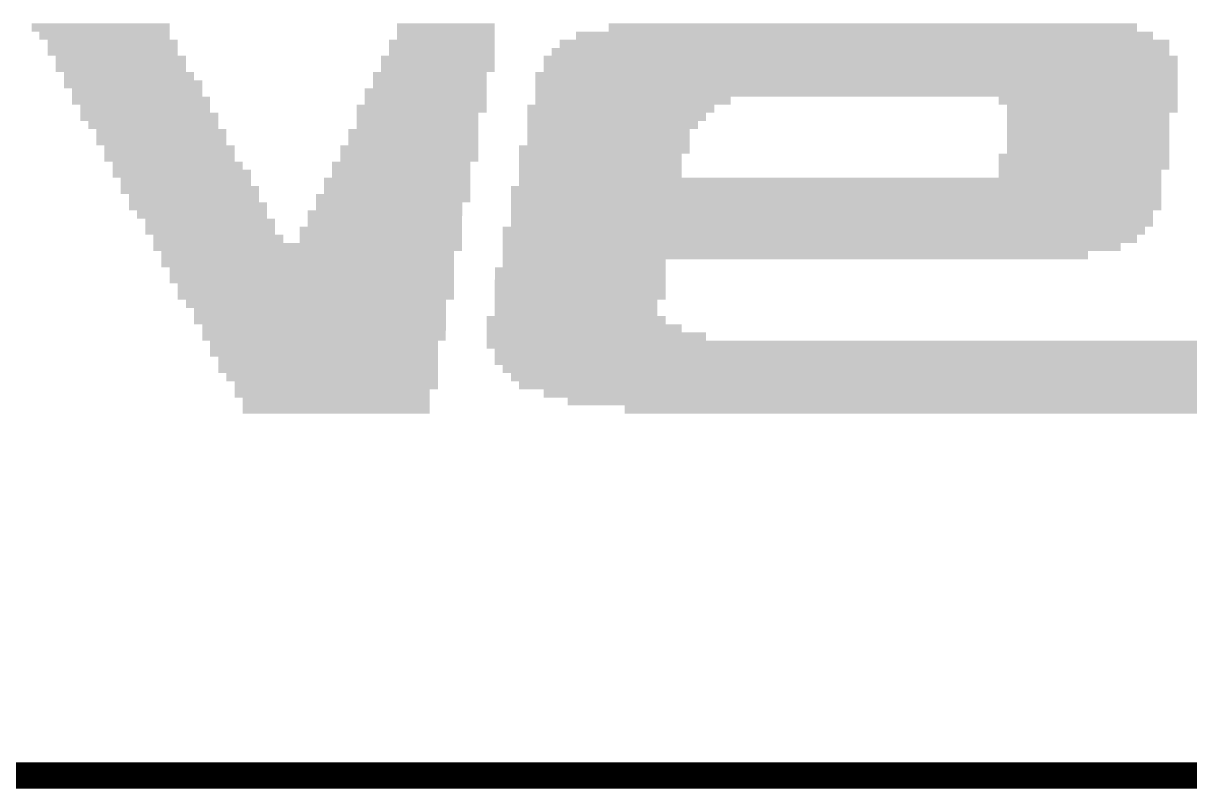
# Model space of a CAD drawing. Extents: x -2.6 to 72.5, y -0.1 to 95.
# Drawn here: x 14.761 to 19.189, y 89.95 to 92.854 of the extents above; entities that cross this region are included whole.
import ezdxf

# ---------------------------------------------------------------- set-up
doc = ezdxf.new("R2010")
doc.units = 0
doc.layers.add('02_ASSY1_GBR', color=6, linetype='CONTINUOUS')

msp = doc.modelspace()

# ---------------------------------------------------------------- linework, layer by layer
at = {"layer": '02_ASSY1_GBR', "const_width": 0.1}
msp.add_lwpolyline([(22.5, 95), (-2.5, 95), (-2.5, 90), (22.5, 90)], dxfattribs=at)
at = {"layer": '02_ASSY1_GBR'}
for points in [[(14.79199, 92.854), (14.79199, 92.854128), (15.285148, 92.854), (15.28502, 92.854128)], [(14.79199, 92.85398), (14.79199, 92.854), (15.315946, 92.85398), (15.285148, 92.854)], [(14.791992, 92.853926), (14.79199, 92.85398), (15.316, 92.853926), (15.315946, 92.85398)], [(14.792, 92.823074), (14.791992, 92.853926), (15.31601, 92.823074), (15.316, 92.853926)], [(14.792054, 92.82302), (14.792, 92.823074), (15.316012, 92.82302), (15.31601, 92.823074)], [(14.821852, 92.823), (14.792054, 92.82302), (15.316012, 92.823), (15.316012, 92.82302)], [(14.82198, 92.822872), (14.821852, 92.823), (15.316012, 92.822872), (15.316012, 92.823)], [(14.822, 92.792128), (14.82198, 92.822872), (15.31602, 92.792128), (15.316012, 92.822872)], [(16.18, 92.792148), (16.180018, 92.853852), (16.550992, 92.792148), (16.551, 92.853852)], [(16.180018, 92.853852), (16.18002, 92.853946), (16.551, 92.853852), (16.551094, 92.853946)], [(16.18002, 92.853946), (16.180054, 92.85398), (16.551094, 92.853946), (16.551128, 92.85398)], [(16.180054, 92.85398), (16.180074, 92.854), (16.551128, 92.85398), (16.580926, 92.854)], [(16.180074, 92.854), (16.210872, 92.85402), (16.580926, 92.854), (16.580946, 92.85402)], [(16.859, 92.792148), (16.859018, 92.822926), (19.05002, 92.792148), (19.05, 92.822926)], [(16.859018, 92.822926), (16.85902, 92.822946), (19.05, 92.822926), (19.04998, 92.822946)], [(16.85902, 92.822946), (16.859054, 92.82298), (19.04998, 92.822946), (19.049946, 92.82298)], [(16.859054, 92.82298), (16.859074, 92.823), (19.049946, 92.82298), (18.989148, 92.823)], [(16.859074, 92.823), (16.982872, 92.82302), (18.989148, 92.823), (18.989128, 92.82302)], [(16.982872, 92.82302), (16.98298, 92.823128), (18.989128, 92.82302), (18.98902, 92.823128)], [(16.98298, 92.823128), (16.983, 92.823148), (18.98902, 92.823128), (18.98902, 92.823148)], [(16.983, 92.823148), (16.983018, 92.853926), (18.98902, 92.823148), (18.989, 92.853926)], [(16.983018, 92.853926), (16.98302, 92.853946), (18.989, 92.853926), (18.98898, 92.853946)], [(16.98302, 92.853946), (16.983054, 92.85398), (18.98898, 92.853946), (18.988946, 92.85398)], [(16.983054, 92.85398), (16.983074, 92.854), (18.988946, 92.85398), (16.983074, 92.854)], [(14.822, 92.792074), (14.822, 92.792128), (15.316074, 92.792074), (15.31602, 92.792128)], [(14.822054, 92.79202), (14.822, 92.792074), (15.316128, 92.79202), (15.316074, 92.792074)], [(14.852852, 92.792), (14.822054, 92.79202), (15.316148, 92.792), (15.316128, 92.79202)], [(14.852872, 92.79198), (14.852852, 92.792), (15.346946, 92.79198), (15.316148, 92.792)], [(14.852926, 92.791926), (14.852872, 92.79198), (15.347, 92.791926), (15.346946, 92.79198)], [(14.85298, 92.791872), (14.852926, 92.791926), (15.347002, 92.791872), (15.347, 92.791926)], [(14.853, 92.731128), (14.85298, 92.791872), (15.34702, 92.731128), (15.347002, 92.791872)], [(16.149, 92.731148), (16.14902, 92.791946), (16.550986, 92.731148), (16.550992, 92.791946)], [(16.14902, 92.791946), (16.149074, 92.792), (16.550992, 92.791946), (16.550992, 92.792)], [(16.149074, 92.792), (16.179872, 92.79202), (16.550992, 92.792), (16.550992, 92.79202)], [(16.179872, 92.79202), (16.18, 92.792148), (16.550992, 92.79202), (16.550992, 92.792148)], [(16.797, 92.761148), (16.797018, 92.791926), (19.112012, 92.761148), (19.112, 92.791926)], [(16.797018, 92.791926), (16.79702, 92.791946), (19.112, 92.791926), (19.11198, 92.791946)], [(16.79702, 92.791946), (16.797054, 92.79198), (19.11198, 92.791946), (19.111946, 92.79198)], [(16.797054, 92.79198), (16.797074, 92.792), (19.111946, 92.79198), (19.050148, 92.792)], [(16.797074, 92.792), (16.858872, 92.79202), (19.050148, 92.792), (19.050128, 92.79202)], [(16.858872, 92.79202), (16.85898, 92.792128), (19.050128, 92.79202), (19.05002, 92.792128)], [(16.85898, 92.792128), (16.859, 92.792148), (19.05002, 92.792128), (19.05002, 92.792148)], [(14.853, 92.731074), (14.853, 92.731128), (15.347074, 92.731074), (15.34702, 92.731128)], [(14.853054, 92.73102), (14.853, 92.731074), (15.347128, 92.73102), (15.347074, 92.731074)], [(14.883852, 92.731), (14.853054, 92.73102), (15.347148, 92.731), (15.347128, 92.73102)], [(14.883872, 92.73098), (14.883852, 92.731), (15.377946, 92.73098), (15.347148, 92.731)], [(14.883926, 92.730926), (14.883872, 92.73098), (15.378, 92.730926), (15.377946, 92.73098)], [(14.88398, 92.730872), (14.883926, 92.730926), (15.378002, 92.730872), (15.378, 92.730926)], [(14.884, 92.669128), (14.88398, 92.730872), (15.37802, 92.669128), (15.378002, 92.730872)], [(16.119, 92.669148), (16.11902, 92.730946), (16.55098, 92.669148), (16.550986, 92.730946)], [(16.11902, 92.730946), (16.119074, 92.731), (16.550986, 92.730946), (16.550986, 92.731)], [(16.119074, 92.731), (16.148872, 92.73102), (16.550986, 92.731), (16.550986, 92.73102)], [(16.148872, 92.73102), (16.149, 92.731148), (16.550986, 92.73102), (16.550986, 92.731148)], [(16.736, 92.669148), (16.736018, 92.730926), (19.142994, 92.669148), (19.143, 92.730926)], [(16.736018, 92.730926), (16.73602, 92.730946), (19.143, 92.730926), (19.14298, 92.730946)], [(16.73602, 92.730946), (16.736054, 92.73098), (19.14298, 92.730946), (19.142946, 92.73098)], [(16.736054, 92.73098), (16.736074, 92.731), (19.142946, 92.73098), (19.112148, 92.731)], [(16.736074, 92.731), (16.766872, 92.73102), (19.112148, 92.731), (19.112128, 92.73102)], [(16.766872, 92.73102), (16.76698, 92.731128), (19.112128, 92.73102), (19.11202, 92.731128)], [(16.76698, 92.731128), (16.767, 92.731148), (19.11202, 92.731128), (19.11202, 92.731148)], [(16.767, 92.731148), (16.76702, 92.760946), (19.11202, 92.731148), (19.112012, 92.760946)], [(16.76702, 92.760946), (16.767074, 92.761), (19.112012, 92.760946), (19.112012, 92.761)], [(16.767074, 92.761), (16.796872, 92.76102), (19.112012, 92.761), (19.112012, 92.76102)], [(16.796872, 92.76102), (16.797, 92.761148), (19.112012, 92.76102), (19.112012, 92.761148)], [(14.884, 92.669074), (14.884, 92.669128), (15.378074, 92.669074), (15.37802, 92.669128)], [(14.884054, 92.66902), (14.884, 92.669074), (15.378128, 92.66902), (15.378074, 92.669074)], [(14.914852, 92.669), (14.884054, 92.66902), (15.378148, 92.669), (15.378128, 92.66902)], [(14.914872, 92.66898), (14.914852, 92.669), (15.408946, 92.66898), (15.378148, 92.669)], [(14.914926, 92.668926), (14.914872, 92.66898), (15.409, 92.668926), (15.408946, 92.66898)], [(14.91498, 92.668872), (14.914926, 92.668926), (15.409002, 92.668872), (15.409, 92.668926)], [(14.91499, 92.638128), (14.91498, 92.668872), (15.40902, 92.638128), (15.409002, 92.668872)], [(14.91499, 92.638), (14.91499, 92.638128), (15.409148, 92.638), (15.40902, 92.638128)], [(14.91499, 92.63798), (14.91499, 92.638), (15.439946, 92.63798), (15.409148, 92.638)], [(14.914992, 92.637926), (14.91499, 92.63798), (15.44, 92.637926), (15.439946, 92.63798)], [(14.915, 92.607074), (14.914992, 92.637926), (15.43999, 92.607074), (15.44, 92.637926)], [(16.088, 92.607148), (16.088018, 92.668852), (16.51999, 92.607148), (16.52, 92.668852)], [(16.088018, 92.668852), (16.08802, 92.668946), (16.52, 92.668852), (16.520094, 92.668946)], [(16.08802, 92.668946), (16.088054, 92.66898), (16.520094, 92.668946), (16.520128, 92.66898)], [(16.088054, 92.66898), (16.088074, 92.669), (16.520128, 92.66898), (16.550926, 92.669)], [(16.088074, 92.669), (16.118872, 92.66902), (16.550926, 92.669), (16.550946, 92.66902)], [(16.118872, 92.66902), (16.118906, 92.669054), (16.550946, 92.66902), (16.55098, 92.669054)], [(16.118906, 92.669054), (16.119, 92.669148), (16.55098, 92.669054), (16.55098, 92.669148)], [(16.705004, 92.576), (16.70502, 92.668946), (19.142984, 92.576), (19.142994, 92.668946)], [(16.70502, 92.668946), (16.705074, 92.669), (19.142994, 92.668946), (19.142994, 92.669)], [(16.705074, 92.669), (16.735872, 92.66902), (19.142994, 92.669), (19.142994, 92.66902)], [(16.735872, 92.66902), (16.736, 92.669148), (19.142994, 92.66902), (19.142994, 92.669148)], [(14.915054, 92.60702), (14.915, 92.607074), (15.439988, 92.60702), (15.43999, 92.607074)], [(14.945852, 92.607), (14.915054, 92.60702), (15.439988, 92.607), (15.439988, 92.60702)], [(14.94598, 92.606872), (14.945852, 92.607), (15.439988, 92.606872), (15.439988, 92.607)], [(14.946, 92.576128), (14.94598, 92.606872), (15.43998, 92.576128), (15.439988, 92.606872)], [(16.057, 92.545148), (16.05702, 92.606946), (16.519982, 92.545148), (16.51999, 92.606946)], [(16.05702, 92.606946), (16.057074, 92.607), (16.51999, 92.606946), (16.51999, 92.607)], [(16.057074, 92.607), (16.087872, 92.60702), (16.51999, 92.607), (16.51999, 92.60702)], [(16.087872, 92.60702), (16.088, 92.607148), (16.51999, 92.60702), (16.51999, 92.607148)], [(14.946, 92.57602), (14.946, 92.576128), (15.440088, 92.57602), (15.43998, 92.576128)], [(14.946, 92.576), (14.946, 92.57602), (15.440108, 92.576), (15.440088, 92.57602)], [(14.946, 92.57598), (14.946, 92.576), (15.469946, 92.57598), (15.440108, 92.576)], [(14.946, 92.575926), (14.946, 92.57598), (15.47, 92.575926), (15.469946, 92.57598)], [(14.946, 92.545074), (14.946, 92.575926), (15.470012, 92.545074), (15.47, 92.575926)], [(16.705, 92.545148), (16.705004, 92.575852), (17.44598, 92.545148), (17.446, 92.575852)], [(16.705004, 92.57598), (16.705004, 92.576), (17.446128, 92.57598), (18.463852, 92.576)], [(16.705004, 92.575852), (16.705004, 92.57598), (17.446, 92.575852), (17.446128, 92.57598)], [(18.46398, 92.575872), (18.463852, 92.576), (19.142984, 92.575872), (19.142984, 92.576)], [(18.464, 92.545074), (18.46398, 92.575872), (19.142982, 92.545074), (19.142984, 92.575872)], [(14.946054, 92.54502), (14.946, 92.545074), (15.470012, 92.54502), (15.470012, 92.545074)], [(14.976852, 92.545), (14.946054, 92.54502), (15.470012, 92.545), (15.470012, 92.54502)], [(14.97698, 92.544872), (14.976852, 92.545), (15.470012, 92.544872), (15.470012, 92.545)], [(14.97699, 92.515128), (14.97698, 92.544872), (15.47002, 92.515128), (15.470012, 92.544872)], [(14.97699, 92.515), (14.97699, 92.515128), (15.470148, 92.515), (15.47002, 92.515128)], [(14.97699, 92.51498), (14.97699, 92.515), (15.500946, 92.51498), (15.470148, 92.515)], [(14.97699, 92.514926), (14.97699, 92.51498), (15.501, 92.514926), (15.500946, 92.51498)], [(14.977, 92.484074), (14.97699, 92.514926), (15.50101, 92.484074), (15.501, 92.514926)], [(16.026, 92.453148), (16.026012, 92.514852), (16.488992, 92.453148), (16.489, 92.514852)], [(16.026012, 92.515054), (16.02602, 92.544946), (16.51998, 92.515054), (16.519982, 92.544946)], [(16.026012, 92.515), (16.026012, 92.515054), (16.519926, 92.515), (16.51998, 92.515054)], [(16.026012, 92.51498), (16.026012, 92.515), (16.489128, 92.51498), (16.519926, 92.515)], [(16.026012, 92.514852), (16.026012, 92.51498), (16.489, 92.514852), (16.489128, 92.51498)], [(16.02602, 92.544946), (16.026074, 92.545), (16.519982, 92.544946), (16.519982, 92.545)], [(16.026074, 92.545), (16.056872, 92.54502), (16.519982, 92.545), (16.519982, 92.54502)], [(16.056872, 92.54502), (16.057, 92.545148), (16.519982, 92.54502), (16.519982, 92.545148)], [(16.674012, 92.484054), (16.674016, 92.514852), (17.35298, 92.484054), (17.353, 92.514852)], [(16.674016, 92.515054), (16.674018, 92.544852), (17.38398, 92.515054), (17.384, 92.544852)], [(16.674016, 92.515), (16.674016, 92.515054), (17.383926, 92.515), (17.38398, 92.515054)], [(16.674016, 92.51498), (16.674016, 92.515), (17.353128, 92.51498), (17.383926, 92.515)], [(16.674016, 92.514852), (16.674016, 92.51498), (17.353, 92.514852), (17.353128, 92.51498)], [(16.674018, 92.544852), (16.67402, 92.544946), (17.384, 92.544852), (17.384094, 92.544946)], [(16.67402, 92.544946), (16.674054, 92.54498), (17.384094, 92.544946), (17.384128, 92.54498)], [(16.674054, 92.54498), (16.674074, 92.545), (17.384128, 92.54498), (17.445926, 92.545)], [(16.674074, 92.545), (16.704872, 92.54502), (17.445926, 92.545), (17.445946, 92.54502)], [(16.704872, 92.54502), (16.704906, 92.545054), (17.445946, 92.54502), (17.44598, 92.545054)], [(16.704906, 92.545054), (16.705, 92.545148), (17.44598, 92.545054), (17.44598, 92.545148)], [(18.464054, 92.54502), (18.464, 92.545074), (19.142982, 92.54502), (19.142982, 92.545074)], [(18.494852, 92.545), (18.464054, 92.54502), (19.142982, 92.545), (19.142982, 92.54502)], [(18.49498, 92.544872), (18.494852, 92.545), (19.142982, 92.544872), (19.142982, 92.545)], [(18.494984, 92.515054), (18.49498, 92.544872), (19.14298, 92.515054), (19.142982, 92.544872)], [(18.494984, 92.515), (18.494984, 92.515054), (19.142926, 92.515), (19.14298, 92.515054)], [(18.494984, 92.51498), (18.494984, 92.515), (19.112128, 92.51498), (19.142926, 92.515)], [(18.494984, 92.514852), (18.494984, 92.51498), (19.112, 92.514852), (19.112128, 92.51498)], [(18.495, 92.360148), (18.494984, 92.514852), (19.111984, 92.360148), (19.112, 92.514852)], [(14.977054, 92.48402), (14.977, 92.484074), (15.501012, 92.48402), (15.50101, 92.484074)], [(15.007852, 92.484), (14.977054, 92.48402), (15.501012, 92.484), (15.501012, 92.48402)], [(15.00798, 92.483872), (15.007852, 92.484), (15.501012, 92.483872), (15.501012, 92.484)], [(15.008, 92.453128), (15.00798, 92.483872), (15.50102, 92.453128), (15.501012, 92.483872)], [(16.674008, 92.453054), (16.674012, 92.483852), (17.32198, 92.453054), (17.322, 92.483852)], [(16.674012, 92.484), (16.674012, 92.484054), (17.352926, 92.484), (17.35298, 92.484054)], [(16.674012, 92.48398), (16.674012, 92.484), (17.322128, 92.48398), (17.352926, 92.484)], [(16.674012, 92.483852), (16.674012, 92.48398), (17.322, 92.483852), (17.322128, 92.48398)], [(15.008, 92.453074), (15.008, 92.453128), (15.501074, 92.453074), (15.50102, 92.453128)], [(15.008054, 92.45302), (15.008, 92.453074), (15.501128, 92.45302), (15.501074, 92.453074)], [(15.037852, 92.453), (15.008054, 92.45302), (15.501148, 92.453), (15.501128, 92.45302)], [(15.037872, 92.45298), (15.037852, 92.453), (15.531946, 92.45298), (15.501148, 92.453)], [(15.037926, 92.452926), (15.037872, 92.45298), (15.532, 92.452926), (15.531946, 92.45298)], [(15.03798, 92.452872), (15.037926, 92.452926), (15.532002, 92.452872), (15.532, 92.452926)], [(15.038, 92.391128), (15.03798, 92.452872), (15.53202, 92.391128), (15.532002, 92.452872)], [(15.995, 92.391148), (15.99502, 92.452946), (16.488986, 92.391148), (16.488992, 92.452946)], [(15.99502, 92.452946), (15.995074, 92.453), (16.488992, 92.452946), (16.488992, 92.453)], [(15.995074, 92.453), (16.025872, 92.45302), (16.488992, 92.453), (16.488992, 92.45302)], [(16.025872, 92.45302), (16.026, 92.453148), (16.488992, 92.45302), (16.488992, 92.453148)], [(16.674, 92.391148), (16.674008, 92.452852), (17.290986, 92.391148), (17.291, 92.452852)], [(16.674008, 92.453), (16.674008, 92.453054), (17.321926, 92.453), (17.32198, 92.453054)], [(16.674008, 92.45298), (16.674008, 92.453), (17.291128, 92.45298), (17.321926, 92.453)], [(16.674008, 92.452852), (16.674008, 92.45298), (17.291, 92.452852), (17.291128, 92.45298)], [(15.038, 92.391074), (15.038, 92.391128), (15.532074, 92.391074), (15.53202, 92.391128)], [(15.038054, 92.39102), (15.038, 92.391074), (15.532128, 92.39102), (15.532074, 92.391074)], [(15.068852, 92.391), (15.038054, 92.39102), (15.532148, 92.391), (15.532128, 92.39102)], [(15.068872, 92.39098), (15.068852, 92.391), (15.562946, 92.39098), (15.532148, 92.391)], [(15.068926, 92.390926), (15.068872, 92.39098), (15.563, 92.390926), (15.562946, 92.39098)], [(15.06898, 92.390872), (15.068926, 92.390926), (15.563002, 92.390872), (15.563, 92.390926)], [(15.069, 92.329128), (15.06898, 92.390872), (15.56302, 92.329128), (15.563002, 92.390872)], [(15.964, 92.329148), (15.96402, 92.390946), (16.48898, 92.329148), (16.488986, 92.390946)], [(15.96402, 92.390946), (15.964074, 92.391), (16.488986, 92.390946), (16.488986, 92.391)], [(15.964074, 92.391), (15.994872, 92.39102), (16.488986, 92.391), (16.488986, 92.39102)], [(15.994872, 92.39102), (15.995, 92.391148), (16.488986, 92.39102), (16.488986, 92.391148)], [(16.643014, 92.360054), (16.64302, 92.390946), (17.29098, 92.360054), (17.290986, 92.390946)], [(16.64302, 92.390946), (16.643074, 92.391), (17.290986, 92.390946), (17.290986, 92.391)], [(16.643074, 92.391), (16.673872, 92.39102), (17.290986, 92.391), (17.290986, 92.39102)], [(16.673872, 92.39102), (16.674, 92.391148), (17.290986, 92.39102), (17.290986, 92.391148)], [(15.069, 92.329074), (15.069, 92.329128), (15.563074, 92.329074), (15.56302, 92.329128)], [(15.069054, 92.32902), (15.069, 92.329074), (15.563128, 92.32902), (15.563074, 92.329074)], [(15.099852, 92.329), (15.069054, 92.32902), (15.563148, 92.329), (15.563128, 92.32902)], [(15.099872, 92.32898), (15.099852, 92.329), (15.593946, 92.32898), (15.563148, 92.329)], [(15.099926, 92.328926), (15.099872, 92.32898), (15.594, 92.328926), (15.593946, 92.32898)], [(15.09998, 92.328872), (15.099926, 92.328926), (15.594002, 92.328872), (15.594, 92.328926)], [(15.09999, 92.299128), (15.09998, 92.328872), (15.59402, 92.299128), (15.594002, 92.328872)], [(15.933, 92.268148), (15.933018, 92.328852), (16.457992, 92.268148), (16.458, 92.328852)], [(15.933018, 92.328852), (15.93302, 92.328946), (16.458, 92.328852), (16.458094, 92.328946)], [(15.93302, 92.328946), (15.933054, 92.32898), (16.458094, 92.328946), (16.458128, 92.32898)], [(15.933054, 92.32898), (15.933074, 92.329), (16.458128, 92.32898), (16.488926, 92.329)], [(15.933074, 92.329), (15.963872, 92.32902), (16.488926, 92.329), (16.488946, 92.32902)], [(15.963872, 92.32902), (15.963906, 92.329054), (16.488946, 92.32902), (16.48898, 92.329054)], [(15.963906, 92.329054), (15.964, 92.329148), (16.48898, 92.329054), (16.48898, 92.329148)], [(16.643004, 92.268128), (16.643014, 92.359852), (17.26002, 92.268128), (17.26, 92.359852)], [(16.643014, 92.36), (16.643014, 92.360054), (17.290926, 92.36), (17.29098, 92.360054)], [(16.643014, 92.35998), (16.643014, 92.36), (17.260128, 92.35998), (17.290926, 92.36)], [(16.643014, 92.359852), (16.643014, 92.35998), (17.26, 92.359852), (17.260128, 92.35998)], [(18.464006, 92.299054), (18.46402, 92.359946), (19.11198, 92.299054), (19.111984, 92.359946)], [(18.46402, 92.359946), (18.464074, 92.36), (19.111984, 92.359946), (19.111984, 92.36)], [(18.464074, 92.36), (18.494872, 92.36002), (19.111984, 92.36), (19.111984, 92.36002)], [(18.494872, 92.36002), (18.495, 92.360148), (19.111984, 92.36002), (19.111984, 92.360148)], [(15.09999, 92.299), (15.09999, 92.299128), (15.594148, 92.299), (15.59402, 92.299128)], [(15.09999, 92.29898), (15.09999, 92.299), (15.624946, 92.29898), (15.594148, 92.299)], [(15.09999, 92.298926), (15.09999, 92.29898), (15.625, 92.298926), (15.624946, 92.29898)], [(15.1, 92.268074), (15.09999, 92.298926), (15.62501, 92.268074), (15.625, 92.298926)], [(18.464, 92.268128), (18.464006, 92.298852), (19.08098, 92.268128), (19.081, 92.298852)], [(18.464006, 92.299), (18.464006, 92.299054), (19.111926, 92.299), (19.11198, 92.299054)], [(18.464006, 92.29898), (18.464006, 92.299), (19.081128, 92.29898), (19.111926, 92.299)], [(18.464006, 92.298852), (18.464006, 92.29898), (19.081, 92.298852), (19.081128, 92.29898)], [(15.100054, 92.26802), (15.1, 92.268074), (15.625012, 92.26802), (15.62501, 92.268074)], [(15.130852, 92.268), (15.100054, 92.26802), (15.625012, 92.268), (15.625012, 92.26802)], [(15.13098, 92.267872), (15.130852, 92.268), (15.625012, 92.267872), (15.625012, 92.268)], [(15.13099, 92.237128), (15.13098, 92.267872), (15.62502, 92.237128), (15.625012, 92.267872)], [(15.902, 92.206148), (15.90202, 92.267946), (16.457984, 92.206148), (16.457992, 92.267946)], [(15.90202, 92.267946), (15.902074, 92.268), (16.457992, 92.267946), (16.457992, 92.268)], [(15.902074, 92.268), (15.932872, 92.26802), (16.457992, 92.268), (16.457992, 92.26802)], [(15.932872, 92.26802), (15.933, 92.268148), (16.457992, 92.26802), (16.457992, 92.268148)], [(16.643, 92.237148), (16.643004, 92.26798), (19.08098, 92.237148), (19.08098, 92.26798)], [(16.643004, 92.268), (16.643004, 92.268128), (17.260148, 92.268), (17.26002, 92.268128)], [(16.643004, 92.26798), (16.643004, 92.268), (19.08098, 92.26798), (19.08098, 92.268)], [(18.463872, 92.268), (18.464, 92.268128), (19.08098, 92.268), (19.08098, 92.268128)], [(15.13099, 92.237), (15.13099, 92.237128), (15.625148, 92.237), (15.62502, 92.237128)], [(15.13099, 92.23698), (15.13099, 92.237), (15.655946, 92.23698), (15.625148, 92.237)], [(15.130992, 92.236926), (15.13099, 92.23698), (15.656, 92.236926), (15.655946, 92.23698)], [(15.131, 92.206074), (15.130992, 92.236926), (15.65601, 92.206074), (15.656, 92.236926)], [(15.131054, 92.20602), (15.131, 92.206074), (15.656012, 92.20602), (15.65601, 92.206074)], [(15.161852, 92.206), (15.131054, 92.20602), (15.656012, 92.206), (15.656012, 92.20602)], [(15.16198, 92.205872), (15.161852, 92.206), (15.656012, 92.205872), (15.656012, 92.206)], [(15.16199, 92.175128), (15.16198, 92.205872), (15.65602, 92.175128), (15.656012, 92.205872)], [(15.87201, 92.175054), (15.87202, 92.205946), (16.45798, 92.175054), (16.457984, 92.205946)], [(15.87202, 92.205946), (15.872074, 92.206), (16.457984, 92.205946), (16.457984, 92.206)], [(15.872074, 92.206), (15.901872, 92.20602), (16.457984, 92.206), (16.457984, 92.20602)], [(15.901872, 92.20602), (15.902, 92.206148), (16.457984, 92.20602), (16.457984, 92.206148)], [(16.612006, 92.144054), (16.61202, 92.236946), (19.08098, 92.144054), (19.08098, 92.236946)], [(16.61202, 92.236946), (16.612074, 92.237), (19.08098, 92.236946), (19.08098, 92.237)], [(16.612074, 92.237), (16.642872, 92.23702), (19.08098, 92.237), (19.08098, 92.23702)], [(16.642872, 92.23702), (16.643, 92.237148), (19.08098, 92.23702), (19.08098, 92.237148)], [(15.16199, 92.175), (15.16199, 92.175128), (15.656148, 92.175), (15.65602, 92.175128)], [(15.16199, 92.17498), (15.16199, 92.175), (15.685946, 92.17498), (15.656148, 92.175)], [(15.161992, 92.174926), (15.16199, 92.17498), (15.686, 92.174926), (15.685946, 92.17498)], [(15.162, 92.144074), (15.161992, 92.174926), (15.68601, 92.144074), (15.686, 92.174926)], [(15.872, 92.144148), (15.872008, 92.174852), (16.426996, 92.144148), (16.427, 92.174852)], [(15.872008, 92.175), (15.87201, 92.175054), (16.457926, 92.175), (16.45798, 92.175054)], [(15.872008, 92.17498), (15.872008, 92.175), (16.427128, 92.17498), (16.457926, 92.175)], [(15.872008, 92.174852), (15.872008, 92.17498), (16.427, 92.174852), (16.427128, 92.17498)], [(15.162054, 92.14402), (15.162, 92.144074), (15.686012, 92.14402), (15.68601, 92.144074)], [(15.192852, 92.144), (15.162054, 92.14402), (15.686012, 92.144), (15.686012, 92.14402)], [(15.19298, 92.143872), (15.192852, 92.144), (15.686012, 92.143872), (15.686012, 92.144)], [(15.193, 92.113128), (15.19298, 92.143872), (15.68602, 92.113128), (15.686012, 92.143872)], [(15.193, 92.113074), (15.193, 92.113128), (15.686074, 92.113074), (15.68602, 92.113128)], [(15.193054, 92.11302), (15.193, 92.113074), (15.686128, 92.11302), (15.686074, 92.113074)], [(15.223852, 92.113), (15.193054, 92.11302), (15.686148, 92.113), (15.686128, 92.11302)], [(15.223872, 92.11298), (15.223852, 92.113), (15.716946, 92.11298), (15.686148, 92.113)], [(15.223926, 92.112926), (15.223872, 92.11298), (15.717, 92.112926), (15.716946, 92.11298)], [(15.22398, 92.112872), (15.223926, 92.112926), (15.717002, 92.112872), (15.717, 92.112926)], [(15.224, 92.052128), (15.22398, 92.112872), (15.71702, 92.052128), (15.717002, 92.112872)], [(15.841, 92.083148), (15.84102, 92.143946), (16.42699, 92.083148), (16.426996, 92.143946)], [(15.84102, 92.143946), (15.841074, 92.144), (16.426996, 92.143946), (16.426996, 92.144)], [(15.841074, 92.144), (15.871872, 92.14402), (16.426996, 92.144), (16.426996, 92.14402)], [(15.871872, 92.14402), (15.872, 92.144148), (16.426996, 92.14402), (16.426996, 92.144148)], [(16.612, 92.083148), (16.612006, 92.143852), (19.04998, 92.083148), (19.05, 92.143852)], [(16.612006, 92.144), (16.612006, 92.144054), (19.080926, 92.144), (19.08098, 92.144054)], [(16.612006, 92.14398), (16.612006, 92.144), (19.050128, 92.14398), (19.080926, 92.144)], [(16.612006, 92.143852), (16.612006, 92.14398), (19.05, 92.143852), (19.050128, 92.14398)], [(15.81, 92.021148), (15.81002, 92.082946), (16.426982, 92.021148), (16.42699, 92.082946)], [(15.81002, 92.082946), (15.810074, 92.083), (16.42699, 92.082946), (16.42699, 92.083)], [(15.810074, 92.083), (15.840872, 92.08302), (16.42699, 92.083), (16.42699, 92.08302)], [(15.840872, 92.08302), (15.841, 92.083148), (16.42699, 92.08302), (16.42699, 92.083148)], [(16.58102, 92.082946), (16.581054, 92.08298), (19.019094, 92.082946), (19.019128, 92.08298)], [(16.58102, 92.082852), (16.58102, 92.082946), (19.019, 92.082852), (19.019094, 92.082946)], [(16.58102, 92.052054), (16.58102, 92.082852), (19.01898, 92.052054), (19.019, 92.082852)], [(16.581054, 92.08298), (16.581074, 92.083), (19.019128, 92.08298), (19.049926, 92.083)], [(16.581074, 92.083), (16.611872, 92.08302), (19.049926, 92.083), (19.049946, 92.08302)], [(16.611872, 92.08302), (16.611906, 92.083054), (19.049946, 92.08302), (19.04998, 92.083054)], [(16.611906, 92.083054), (16.612, 92.083148), (19.04998, 92.083054), (19.04998, 92.083148)], [(15.224, 92.052074), (15.224, 92.052128), (15.717074, 92.052074), (15.71702, 92.052128)], [(15.224054, 92.05202), (15.224, 92.052074), (15.717128, 92.05202), (15.717074, 92.052074)], [(15.253852, 92.052), (15.224054, 92.05202), (15.717148, 92.052), (15.717128, 92.05202)], [(15.253872, 92.05198), (15.253852, 92.052), (15.747946, 92.05198), (15.717148, 92.052)], [(15.253926, 92.051926), (15.253872, 92.05198), (15.748, 92.051926), (15.747946, 92.05198)], [(15.25398, 92.051872), (15.253926, 92.051926), (15.748002, 92.051872), (15.748, 92.051926)], [(15.25399, 92.021128), (15.25398, 92.051872), (15.74802, 92.021128), (15.748002, 92.051872)], [(15.25399, 92.021), (15.25399, 92.021128), (15.748148, 92.021), (15.74802, 92.021128)], [(15.254, 91.990074), (15.25399, 92.021), (16.42698, 91.990074), (16.426982, 92.021)], [(15.748148, 92.021), (15.809872, 92.02102), (16.426982, 92.021), (16.426982, 92.02102)], [(15.809872, 92.02102), (15.81, 92.021148), (16.426982, 92.02102), (16.426982, 92.021148)], [(16.58102, 92.052), (16.58102, 92.052054), (19.018926, 92.052), (19.01898, 92.052054)], [(16.58102, 92.05198), (16.58102, 92.052), (18.989128, 92.05198), (19.018926, 92.052)], [(16.58102, 92.051852), (16.58102, 92.05198), (18.989, 92.051852), (18.989128, 92.05198)], [(16.58102, 92.021054), (16.58102, 92.051852), (18.98898, 92.021054), (18.989, 92.051852)], [(16.58102, 92.021), (16.58102, 92.021054), (18.988926, 92.021), (18.98898, 92.021054)], [(16.58102, 92.02098), (16.58102, 92.021), (18.927128, 92.02098), (18.988926, 92.021)], [(16.58102, 92.020852), (16.58102, 92.02098), (18.927, 92.020852), (18.927128, 92.02098)], [(16.58102, 91.990054), (16.58102, 92.020852), (18.92698, 91.990054), (18.927, 92.020852)], [(15.25402, 91.990054), (15.254, 91.990074), (16.42698, 91.990054), (16.42698, 91.990074)], [(15.254054, 91.99002), (15.25402, 91.990054), (16.426946, 91.99002), (16.42698, 91.990054)], [(15.284852, 91.99), (15.254054, 91.99002), (16.426926, 91.99), (16.426946, 91.99002)], [(15.284872, 91.98998), (15.284852, 91.99), (16.396128, 91.98998), (16.426926, 91.99)], [(15.28498, 91.989872), (15.284872, 91.98998), (16.39602, 91.989872), (16.396128, 91.98998)], [(15.284982, 91.989852), (15.28498, 91.989872), (16.396, 91.989852), (16.39602, 91.989872)], [(15.285, 91.928074), (15.284982, 91.989852), (16.395992, 91.928074), (16.396, 91.989852)], [(16.58102, 91.99), (16.58102, 91.990054), (18.926926, 91.99), (18.92698, 91.990054)], [(16.58102, 91.98998), (16.58102, 91.99), (18.803128, 91.98998), (18.926926, 91.99)], [(16.58102, 91.989852), (16.58102, 91.98998), (18.803, 91.989852), (18.803128, 91.98998)], [(16.58102, 91.959054), (16.58102, 91.989852), (18.80298, 91.959054), (18.803, 91.989852)], [(15.285054, 91.92802), (15.285, 91.928074), (16.395992, 91.92802), (16.395992, 91.928074)], [(15.315852, 91.928), (15.285054, 91.92802), (16.395992, 91.928), (16.395992, 91.92802)], [(15.31598, 91.927872), (15.315852, 91.928), (16.395992, 91.927872), (16.395992, 91.928)], [(15.316, 91.867074), (15.31598, 91.927872), (16.395986, 91.867074), (16.395992, 91.927872)], [(16.551006, 91.805054), (16.55102, 91.927946), (17.19898, 91.805054), (17.198994, 91.927946)], [(16.55102, 91.927946), (16.551074, 91.928), (17.198994, 91.927946), (17.198994, 91.928)], [(16.551074, 91.928), (16.580872, 91.92802), (17.198994, 91.928), (17.198994, 91.92802)], [(16.580872, 91.92802), (16.581, 91.928148), (17.198994, 91.92802), (17.198996, 91.928148)], [(16.581, 91.928148), (16.581018, 91.958852), (17.198996, 91.928148), (17.199, 91.958852)], [(16.581018, 91.95898), (16.58102, 91.959), (17.199128, 91.95898), (18.802926, 91.959)], [(16.581018, 91.958852), (16.581018, 91.95898), (17.199, 91.958852), (17.199128, 91.95898)], [(16.58102, 91.959), (16.58102, 91.959054), (18.802926, 91.959), (18.80298, 91.959054)], [(15.316054, 91.86702), (15.316, 91.867074), (16.395986, 91.86702), (16.395986, 91.867074)], [(15.346852, 91.867), (15.316054, 91.86702), (16.395986, 91.867), (16.395986, 91.86702)], [(15.34698, 91.866872), (15.346852, 91.867), (16.395986, 91.866872), (16.395986, 91.867)], [(15.347, 91.805074), (15.34698, 91.866872), (16.39598, 91.805074), (16.395986, 91.866872)], [(15.34702, 91.805054), (15.347, 91.805074), (16.39598, 91.805054), (16.39598, 91.805074)], [(15.347054, 91.80502), (15.34702, 91.805054), (16.395946, 91.80502), (16.39598, 91.805054)], [(15.377852, 91.805), (15.347054, 91.80502), (16.395926, 91.805), (16.395946, 91.80502)], [(15.377872, 91.80498), (15.377852, 91.805), (16.365128, 91.80498), (16.395926, 91.805)], [(15.37798, 91.804872), (15.377872, 91.80498), (16.36502, 91.804872), (16.365128, 91.80498)], [(15.377982, 91.804852), (15.37798, 91.804872), (16.365, 91.804852), (16.36502, 91.804872)], [(15.378, 91.774074), (15.377982, 91.804852), (16.364996, 91.774074), (16.365, 91.804852)], [(16.551, 91.743148), (16.551006, 91.804852), (17.16802, 91.743148), (17.168, 91.804852)], [(16.551006, 91.805), (16.551006, 91.805054), (17.198926, 91.805), (17.19898, 91.805054)], [(16.551006, 91.80498), (16.551006, 91.805), (17.168128, 91.80498), (17.198926, 91.805)], [(16.551006, 91.804852), (16.551006, 91.80498), (17.168, 91.804852), (17.168128, 91.80498)], [(15.378054, 91.77402), (15.378, 91.774074), (16.364996, 91.77402), (16.364996, 91.774074)], [(15.408852, 91.774), (15.378054, 91.77402), (16.364996, 91.774), (16.364996, 91.77402)], [(15.40898, 91.773872), (15.408852, 91.774), (16.364994, 91.773872), (16.364996, 91.774)], [(15.409, 91.712074), (15.40898, 91.773872), (16.364988, 91.712074), (16.364994, 91.773872)], [(15.409054, 91.71202), (15.409, 91.712074), (16.364988, 91.71202), (16.364988, 91.712074)], [(15.439852, 91.712), (15.409054, 91.71202), (16.364988, 91.712), (16.364988, 91.71202)], [(15.43998, 91.711872), (15.439852, 91.712), (16.364986, 91.711872), (16.364988, 91.712)], [(15.44, 91.650074), (15.43998, 91.711872), (16.36498, 91.650074), (16.364986, 91.711872)], [(16.52002, 91.742946), (16.520054, 91.74298), (17.19898, 91.742946), (17.198946, 91.74298)], [(16.52002, 91.742926), (16.52002, 91.742946), (17.199, 91.742926), (17.19898, 91.742946)], [(16.52002, 91.712128), (16.52002, 91.742926), (17.19902, 91.712128), (17.199, 91.742926)], [(16.52002, 91.712), (16.52002, 91.712128), (17.199148, 91.712), (17.19902, 91.712128)], [(16.52002, 91.71198), (16.52002, 91.712), (17.259946, 91.71198), (17.199148, 91.712)], [(16.52002, 91.711926), (16.52002, 91.71198), (17.26, 91.711926), (17.259946, 91.71198)], [(16.52002, 91.681128), (16.52002, 91.711926), (17.26002, 91.681128), (17.26, 91.711926)], [(16.520054, 91.74298), (16.520074, 91.743), (17.198946, 91.74298), (17.168148, 91.743)], [(16.520074, 91.743), (16.550872, 91.74302), (17.168148, 91.743), (17.168128, 91.74302)], [(16.550872, 91.74302), (16.55098, 91.743128), (17.168128, 91.74302), (17.16802, 91.743128)], [(16.55098, 91.743128), (16.551, 91.743148), (17.16802, 91.743128), (17.16802, 91.743148)], [(16.52002, 91.681), (16.52002, 91.681128), (17.260148, 91.681), (17.26002, 91.681128)], [(16.52002, 91.68098), (16.52002, 91.681), (17.352946, 91.68098), (17.260148, 91.681)], [(16.52002, 91.680926), (16.52002, 91.68098), (17.353, 91.680926), (17.352946, 91.68098)], [(16.52002, 91.650128), (16.52002, 91.680926), (17.35302, 91.650128), (17.353, 91.680926)], [(15.44002, 91.650054), (15.44, 91.650074), (16.36498, 91.650054), (16.36498, 91.650074)], [(15.440054, 91.65002), (15.44002, 91.650054), (16.364946, 91.65002), (16.36498, 91.650054)], [(15.469852, 91.65), (15.440054, 91.65002), (16.364926, 91.65), (16.364946, 91.65002)], [(15.469872, 91.64998), (15.469852, 91.65), (16.335128, 91.64998), (16.364926, 91.65)], [(15.46998, 91.649872), (15.469872, 91.64998), (16.33502, 91.649872), (16.335128, 91.64998)], [(15.469982, 91.649852), (15.46998, 91.649872), (16.335, 91.649852), (16.33502, 91.649872)], [(15.47, 91.589074), (15.469982, 91.649852), (16.334992, 91.589074), (16.335, 91.649852)], [(16.52002, 91.65), (16.52002, 91.650128), (17.353148, 91.65), (17.35302, 91.650128)], [(16.52002, 91.64998), (16.52002, 91.65), (19.945128, 91.64998), (19.975926, 91.65)], [(16.52002, 91.649852), (16.52002, 91.64998), (19.945, 91.649852), (19.945128, 91.64998)], [(16.52002, 91.620054), (16.52002, 91.649852), (19.94498, 91.620054), (19.945, 91.649852)], [(16.520074, 91.62), (16.52002, 91.620054), (19.944926, 91.62), (19.94498, 91.620054)], [(16.550872, 91.61998), (16.550852, 91.62), (19.884128, 91.61998), (19.944926, 91.62)], [(16.55098, 91.619872), (16.550872, 91.61998), (19.88402, 91.619872), (19.884128, 91.61998)], [(16.550982, 91.619852), (16.55098, 91.619872), (19.884, 91.619852), (19.88402, 91.619872)], [(16.55099, 91.589054), (16.550982, 91.619852), (19.88398, 91.589054), (19.884, 91.619852)], [(15.470054, 91.58902), (15.47, 91.589074), (16.334992, 91.58902), (16.334992, 91.589074)], [(15.500852, 91.589), (15.470054, 91.58902), (16.334992, 91.589), (16.334992, 91.58902)], [(15.50098, 91.588872), (15.500852, 91.589), (16.334992, 91.588872), (16.334992, 91.589)], [(15.501, 91.527074), (15.50098, 91.588872), (16.334986, 91.527074), (16.334992, 91.588872)], [(16.55099, 91.589), (16.55099, 91.589054), (19.883926, 91.589), (19.88398, 91.589054)], [(16.55099, 91.58898), (16.55099, 91.589), (19.853128, 91.58898), (19.883926, 91.589)], [(16.550992, 91.588852), (16.55099, 91.58898), (19.853, 91.588852), (19.853128, 91.58898)], [(16.551, 91.558074), (16.550992, 91.588852), (19.85298, 91.558074), (19.853, 91.588852)], [(16.55102, 91.558054), (16.551, 91.558074), (19.85298, 91.558054), (19.85298, 91.558074)], [(16.551054, 91.55802), (16.55102, 91.558054), (19.852946, 91.55802), (19.85298, 91.558054)], [(16.580852, 91.558), (16.551054, 91.55802), (19.852926, 91.558), (19.852946, 91.55802)], [(16.580872, 91.55798), (16.580852, 91.558), (19.791128, 91.55798), (19.852926, 91.558)], [(16.58098, 91.557872), (16.580872, 91.55798), (19.79102, 91.557872), (19.791128, 91.55798)], [(16.580982, 91.557852), (16.58098, 91.557872), (19.791, 91.557852), (19.79102, 91.557872)], [(16.581, 91.527074), (16.580982, 91.557852), (19.79098, 91.527074), (19.791, 91.557852)], [(15.501054, 91.52702), (15.501, 91.527074), (16.334986, 91.52702), (16.334986, 91.527074)], [(15.531852, 91.527), (15.501054, 91.52702), (16.334986, 91.527), (16.334986, 91.52702)], [(15.53198, 91.526872), (15.531852, 91.527), (16.334986, 91.526872), (16.334986, 91.527)], [(15.532, 91.496074), (15.53198, 91.526872), (16.334982, 91.496074), (16.334986, 91.526872)], [(15.532054, 91.49602), (15.532, 91.496074), (16.334982, 91.49602), (16.334982, 91.496074)], [(15.562852, 91.496), (15.532054, 91.49602), (16.334982, 91.496), (16.334982, 91.49602)], [(15.56298, 91.495872), (15.562852, 91.496), (16.334982, 91.495872), (16.334982, 91.496)], [(15.56299, 91.465054), (15.56298, 91.495872), (16.33498, 91.465054), (16.334982, 91.495872)], [(16.58102, 91.527054), (16.581, 91.527074), (19.79098, 91.527054), (19.79098, 91.527074)], [(16.581054, 91.52702), (16.58102, 91.527054), (19.790946, 91.52702), (19.79098, 91.527054)], [(16.611852, 91.527), (16.581054, 91.52702), (19.790926, 91.527), (19.790946, 91.52702)], [(16.611872, 91.52698), (16.611852, 91.527), (19.760128, 91.52698), (19.790926, 91.527)], [(16.61198, 91.526872), (16.611872, 91.52698), (19.76002, 91.526872), (19.760128, 91.52698)], [(16.611982, 91.526852), (16.61198, 91.526872), (19.76, 91.526852), (19.76002, 91.526872)], [(16.612, 91.496074), (16.611982, 91.526852), (19.75998, 91.496074), (19.76, 91.526852)], [(16.61202, 91.496054), (16.612, 91.496074), (19.75998, 91.496054), (19.75998, 91.496074)], [(16.612054, 91.49602), (16.61202, 91.496054), (19.759946, 91.49602), (19.75998, 91.496054)], [(16.642852, 91.496), (16.612054, 91.49602), (19.759926, 91.496), (19.759946, 91.49602)], [(16.642872, 91.49598), (16.642852, 91.496), (19.698128, 91.49598), (19.759926, 91.496)], [(16.64298, 91.495872), (16.642872, 91.49598), (19.69802, 91.495872), (19.698128, 91.49598)], [(16.642982, 91.495852), (16.64298, 91.495872), (19.698, 91.495852), (19.69802, 91.495872)], [(16.643, 91.465074), (16.642982, 91.495852), (19.69798, 91.465074), (19.698, 91.495852)], [(15.56299, 91.465), (15.56299, 91.465054), (16.334926, 91.465), (16.33498, 91.465054)], [(15.56299, 91.46498), (15.56299, 91.465), (16.304128, 91.46498), (16.334926, 91.465)], [(15.562992, 91.464852), (15.56299, 91.46498), (16.304, 91.464852), (16.304128, 91.46498)], [(15.563, 91.434074), (15.562992, 91.464852), (16.303992, 91.434074), (16.304, 91.464852)], [(16.64302, 91.465054), (16.643, 91.465074), (19.69798, 91.465054), (19.69798, 91.465074)], [(16.643054, 91.46502), (16.64302, 91.465054), (19.697946, 91.46502), (19.69798, 91.465054)], [(16.735852, 91.465), (16.643054, 91.46502), (19.697926, 91.465), (19.697946, 91.46502)], [(16.735872, 91.46498), (16.735852, 91.465), (19.668128, 91.46498), (19.697926, 91.465)], [(16.73598, 91.464872), (16.735872, 91.46498), (19.66802, 91.464872), (19.668128, 91.46498)], [(16.735982, 91.464852), (16.73598, 91.464872), (19.668, 91.464852), (19.66802, 91.464872)], [(16.736, 91.434074), (16.735982, 91.464852), (19.66798, 91.434074), (19.668, 91.464852)], [(15.563054, 91.43402), (15.563, 91.434074), (16.303992, 91.43402), (16.303992, 91.434074)], [(15.593852, 91.434), (15.563054, 91.43402), (16.303992, 91.434), (16.303992, 91.43402)], [(15.59398, 91.433872), (15.593852, 91.434), (16.303992, 91.433872), (16.303992, 91.434)], [(15.594, 91.373074), (15.59398, 91.433872), (16.30398, 91.373074), (16.303992, 91.433872)], [(16.73602, 91.434054), (16.736, 91.434074), (19.66798, 91.434054), (19.66798, 91.434074)], [(16.736054, 91.43402), (16.73602, 91.434054), (19.667946, 91.43402), (19.66798, 91.434054)], [(16.827852, 91.434), (16.736054, 91.43402), (19.667926, 91.434), (19.667946, 91.43402)], [(16.827872, 91.43398), (16.827852, 91.434), (19.606128, 91.43398), (19.667926, 91.434)], [(16.82798, 91.433872), (16.827872, 91.43398), (19.60602, 91.433872), (19.606128, 91.43398)], [(16.827982, 91.433852), (16.82798, 91.433872), (19.606, 91.433852), (19.60602, 91.433872)], [(16.828, 91.404074), (16.827982, 91.433852), (19.60598, 91.404074), (19.606, 91.433852)], [(16.82802, 91.404054), (16.828, 91.404074), (19.60598, 91.404054), (19.60598, 91.404074)], [(16.828054, 91.40402), (16.82802, 91.404054), (19.605946, 91.40402), (19.60598, 91.404054)], [(17.043852, 91.404), (16.828054, 91.40402), (19.605926, 91.404), (19.605946, 91.40402)], [(17.043872, 91.40398), (17.043852, 91.404), (19.575128, 91.40398), (19.605926, 91.404)], [(17.04398, 91.403872), (17.043872, 91.40398), (19.57502, 91.403872), (19.575128, 91.40398)], [(17.043982, 91.403852), (17.04398, 91.403872), (19.575, 91.403852), (19.57502, 91.403872)], [(17.044, 91.373074), (17.043982, 91.403852), (19.57498, 91.373074), (19.575, 91.403852)], [(15.59402, 91.373054), (15.594, 91.373074), (16.30398, 91.373054), (16.30398, 91.373074)], [(15.594054, 91.37302), (15.59402, 91.373054), (16.303946, 91.37302), (16.30398, 91.373054)], [(16.303926, 91.373), (15.594054, 91.37302), (16.303926, 91.373), (16.303946, 91.37302)], [(17.04402, 91.373054), (17.044, 91.373074), (19.57498, 91.373054), (19.57498, 91.373074)], [(17.044054, 91.37302), (17.04402, 91.373054), (19.574946, 91.37302), (19.57498, 91.373054)], [(19.574926, 91.373), (17.044054, 91.37302), (19.574926, 91.373), (19.574946, 91.37302)]]:
    msp.add_solid(points, dxfattribs=at)

doc.saveas('drawing.dxf')
